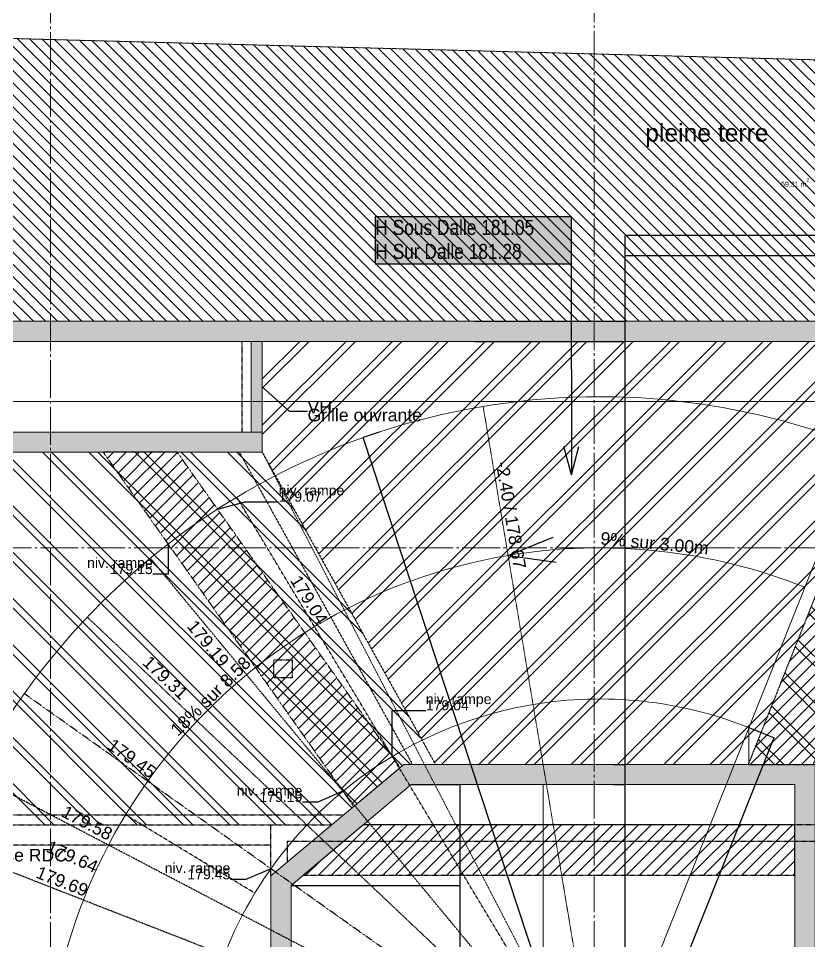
# Model space of a CAD drawing. Header units: centimetres. Extents: x 16433 to 114398, y -50094 to -12305.
# Drawn here: x 56495 to 57280, y -14560 to -13644 of the extents above; entities that cross this region are included whole.
import ezdxf

# ---------------------------------------------------------------- set-up
doc = ezdxf.new("R2010")
doc.units = ezdxf.units.CM
doc.header["$LTSCALE"] = 0.5
for name, pattern in [('Mixte 15', [0.93, 0.75, -0.065, 0.05, -0.065]), ('Mixte 8_2 tirets', [0.695, 0.4, -0.065, 0.05, -0.065, 0.05, -0.065]), ('Pointillé 1', [0.09, 0.05, -0.04]), ('Pointillé 1_5', [0.125, 0.075, -0.05]), ('Pointillé 3', [0.25, 0.15, -0.1])]:
    doc.linetypes.add(name, pattern=pattern)
doc.layers.get('0').update_dxf_attribs({"linetype": 'CONTINUOUS'})
doc.layers.get('DEFPOINTS').update_dxf_attribs({"linetype": 'CONTINUOUS'})
for name, color, linetype in [('1  Fenetres', 7, 'CONTINUOUS'), ('1  Hachures', 7, 'CONTINUOUS'), ('1  Hachures_coupées', 7, 'CONTINUOUS'), ('1  MURS', 7, 'CONTINUOUS'), ('6 COMPL 2D', 7, 'CONTINUOUS'), ('6 Compl 2D 2 Détails', 7, 'CONTINUOUS'), ('6 Traits de Coupes', 7, 'CONTINUOUS'), ('7 ABORDS', 7, 'CONTINUOUS'), ('8  TEXTES', 7, 'CONTINUOUS'), ('8 Text 2 Détails', 7, 'CONTINUOUS'), ('9  COTATIONS', 7, 'CONTINUOUS')]:
    doc.layers.add(name, color=color, linetype=linetype)
doc.styles.get("Standard").update_dxf_attribs({"font": 'arial.ttf'})
doc.styles.add('STYLE_GENERE_1', font='')
doc.styles.add('STYLE_GENERE_2', font='')
doc.styles.add('STYLE_GENERE_3', font='')
doc.styles.get('STYLE_GENERE_1').set_extended_font_data('Arial Occidental')
doc.styles.get('STYLE_GENERE_2').set_extended_font_data('Univers LT 57 Condensed')
doc.styles.get('STYLE_GENERE_3').set_extended_font_data('Arial Occidental')
doc.dimstyles.new('STYLE_GENERE__4', dxfattribs={"dimtxt": 0.1, "dimasz": 0.095, "dimexe": 0.18, "dimexo": 0, "dimgap": 0.09, "dimtad": 1, "dimdec": 0, "dimlfac": 100, "dimzin": 0, "dimdsep": 46, "dimtxsty": 'STYLE_GENERE_3', "dimblk": 'ARROWHEAD_7', "dimblk1": 'ARROWHEAD_7', "dimblk2": 'ARROWHEAD_7', "dimcen": 0.09, "dimclrd": 7, "dimclre": 7, "dimclrt": 256, "dimadec": 1, "dimazin": 0, "dimtfac": 1, "dimtdec": 4, "dimtmove": 0, "dimatfit": 3, "dimfxl": 1, "dimtolj": 1, "dimtzin": 0, "dimarcsym": 0})
doc.dimstyles.new('STYLE_GENERE__5', dxfattribs={"dimtxt": 0.1, "dimasz": 0.095, "dimexe": 0.18, "dimexo": 0, "dimgap": 0.09, "dimtad": 1, "dimdec": 0, "dimlfac": 100, "dimzin": 0, "dimdsep": 46, "dimtxsty": 'STYLE_GENERE_3', "dimblk": 'ARROWHEAD_7', "dimblk1": 'ARROWHEAD_7', "dimblk2": 'ARROWHEAD_7', "dimcen": 0.09, "dimclrd": 7, "dimclre": 7, "dimclrt": 256, "dimadec": 1, "dimazin": 0, "dimtfac": 1, "dimtdec": 4, "dimtmove": 2, "dimatfit": 3, "dimfxl": 1, "dimtolj": 1, "dimtzin": 0, "dimarcsym": 0})
doc.dimstyles.new('STYLE_GENERE__7', dxfattribs={"dimtxt": 0.18, "dimasz": 0.1368, "dimexe": 0.18, "dimexo": 0.0625, "dimgap": 0.09, "dimtad": 0, "dimtih": 1, "dimtoh": 1, "dimdec": 4, "dimzin": 0, "dimdsep": 46, "dimtxsty": 'Standard', "dimcen": 0.09, "dimadec": 0, "dimazin": 0, "dimtfac": 1, "dimtdec": 4, "dimtmove": 0, "dimatfit": 3, "dimldrblk": 'ARROWHEAD_5', "dimfxl": 1, "dimtolj": 1, "dimtzin": 0, "dimarcsym": 0})
pattern_1 = [(45, (56251.751, -16104.815), (-6.36396, 6.36396), [])]

# ---------------------------------------------------------------- blocks, each defined once
blk = doc.blocks.new('Hachure_38_2', base_point=(0, 0))
at = {"layer": '1  Hachures', "linetype": 'Continuous', "lineweight": 0, "true_color": 0x969696}
h = blk.add_hatch(dxfattribs=at)
h.set_pattern_fill('BRIQUE_CIMENT_0002', color=252, style=0, pattern_type=2)
h.set_pattern_definition([(135, (0, 0), (0.06010408, 0.06010408), [])])
h.paths.add_polyline_path([(2.3254, 22.2051), (2.3114, 21.6051), (11.8119, 21.6051), (11.8119, 22.0051), (11.8119, 22.4551), (22.2119, 22.4551), (22.2119, 19.3451), (23.0319, 19.3451), (23.0319, 17.2551), (25.1702, 17.255), (25.1642, 17.3917), (25.1641, 17.395), (25.271, 17.3997), (25.0014, 22.6031), (25.2127, 22.6141), (25.1598, 23.8063), (2.3766, 24.4112)], flags=0)
at = {"layer": '1  Hachures', "color": 53, "linetype": 'Continuous', "lineweight": 0, "true_color": 0xd1d168}
for p, q in [((25.1598, 23.8063), (2.3766, 24.4112)), ((2.3114, 21.6051), (11.8119, 21.6051))]:
    blk.add_line(p, q, dxfattribs=at)
at = {"layer": '1  Hachures', "color": 18, "linetype": 'Continuous', "lineweight": 0, "insert": (10.0018, 22.9304), "char_height": 0.05, "attachment_point": 7, "style": 'STYLE_GENERE_1'}
blk.add_mtext('{59,31 m\\A1{\\H0.7x;\\S2^  ;}}', dxfattribs=at)
blk = doc.blocks.new('Mur_335_2', base_point=(5.14, 16.0052))
at = {"layer": '1  Hachures_coupées', "linetype": 'Continuous', "lineweight": 0, "true_color": 0x8080c0}
blk.add_hatch(color=163, dxfattribs=at).paths.add_polyline_path([(5.14, 16.0052), (6.3327, 17.0051), (6.26, 17.2051), (4.94, 16.0985)], flags=0)
at = {"layer": '1  MURS', "color": 5, "linetype": 'Continuous', "lineweight": 0}
for p, q in [((6.26, 17.2051), (4.94, 16.0985)), ((5.14, 16.0052), (6.3327, 17.0051))]:
    blk.add_line(p, q, dxfattribs=at)
blk = doc.blocks.new('Mur_76_2', base_point=(10.34, 17.0051))
at = {"layer": '1  Hachures_coupées', "linetype": 'Continuous', "lineweight": 0, "true_color": 0x8080c0}
blk.add_hatch(color=163, dxfattribs=at).paths.add_polyline_path([(10.34, 17.2051), (6.26, 17.2051), (6.3327, 17.0051), (10.14, 17.0051)], flags=0)
at = {"layer": '1  MURS', "color": 5, "linetype": 'Continuous', "lineweight": 0}
for p, q in [((10.34, 17.2051), (6.26, 17.2051)), ((6.3327, 17.0051), (10.14, 17.0051))]:
    blk.add_line(p, q, dxfattribs=at)
blk = doc.blocks.new('Mur_61_2', base_point=(5.14, 12.0051))
at = {"layer": '1  Hachures_coupées', "linetype": 'Continuous', "lineweight": 0, "true_color": 0x8080c0}
blk.add_hatch(color=163, dxfattribs=at).paths.add_polyline_path([(5.14, 12.0051), (5.14, 16.0052), (4.94, 16.0985), (4.94, 12.0051)], flags=0)
at = {"layer": '1  MURS', "color": 5, "linetype": 'Continuous', "lineweight": 0}
for p, q in [((4.94, 16.0985), (4.94, 12.0051)), ((5.14, 12.0051), (5.14, 16.0052)), ((4.94, 12.0051), (5.14, 12.0051))]:
    blk.add_line(p, q, dxfattribs=at)
blk = doc.blocks.new('Mur_58_2', base_point=(10.34, 12.0052))
at = {"layer": '1  Hachures_coupées', "linetype": 'Continuous', "lineweight": 0, "true_color": 0x8080c0}
blk.add_hatch(color=163, dxfattribs=at).paths.add_polyline_path([(10.34, 12.0052), (10.34, 17.2051), (10.14, 17.0051), (10.14, 12.0052)], flags=0)
at = {"layer": '1  MURS', "color": 5, "linetype": 'Continuous', "lineweight": 0}
for p, q in [((10.34, 12.0052), (10.34, 17.2051)), ((10.14, 17.0051), (10.14, 12.0052)), ((10.14, 12.0052), (10.34, 12.0052))]:
    blk.add_line(p, q, dxfattribs=at)
blk = doc.blocks.new('Mur_2203_2', base_point=(2.1067, 21.4051))
at = {"layer": '1  Hachures_coupées', "linetype": 'Continuous', "lineweight": 0, "true_color": 0x8080c0}
blk.add_hatch(color=163, dxfattribs=at).paths.add_polyline_path([(2.1067, 21.4051), (12.0119, 21.4051), (11.8119, 21.6051), (2.3114, 21.6051)], flags=0)
at = {"layer": '1  MURS', "color": 5, "linetype": 'Continuous', "lineweight": 0}
for p, q in [((11.8119, 21.6051), (2.3114, 21.6051)), ((2.1067, 21.4051), (12.0119, 21.4051))]:
    blk.add_line(p, q, dxfattribs=at)
blk = doc.blocks.new('Mur_2204_2', base_point=(0.9809, 20.3051))
at = {"layer": '1  Hachures_coupées', "linetype": 'Continuous', "lineweight": 0, "true_color": 0x8080c0}
blk.add_hatch(color=163, dxfattribs=at).paths.add_polyline_path([(1.181, 20.3051), (4.8545, 20.3051), (4.8545, 20.5051), (1.1856, 20.5051)], flags=0)
at = {"layer": '1  MURS', "color": 5, "linetype": 'Continuous', "lineweight": 0}
for p, q in [((4.8545, 20.5051), (1.1856, 20.5051)), ((4.8545, 20.3051), (4.8545, 20.5051)), ((1.181, 20.3051), (4.8545, 20.3051))]:
    blk.add_line(p, q, dxfattribs=at)
blk = doc.blocks.new('Baie Fenêtre libre_4')
at = {"layer": '1  Hachures', "linetype": 'Continuous', "lineweight": 0}
blk.add_hatch(color=255, dxfattribs=at).paths.add_polyline_path([(0.45, 0), (0.45, -0.11), (-0.45, -0.11), (-0.45, 0)], flags=0)
at = {"layer": '1  Fenetres', "color": 212, "linetype": 'Continuous', "lineweight": 0, "true_color": 0xcb00cc}
for p, q in [((-0.45, 0), (-0.45, -0.11)), ((0.45, 0), (0.45, -0.11))]:
    blk.add_line(p, q, dxfattribs=at)
at = {"layer": '1  Fenetres', "color": 30, "linetype": 'Continuous', "lineweight": 0, "true_color": 0xff9224}
for p, q in [((-0.45, 0), (0.45, 0)), ((-0.45, -0.11), (0.45, -0.11))]:
    blk.add_line(p, q, dxfattribs=at)
blk = doc.blocks.new('Mur_2206_2', base_point=(4.8545, 20.5051))
at = {"layer": '1  MURS', "color": 212, "linetype": 'Continuous', "lineweight": 0, "true_color": 0xcb00cc}
for p, q in [((4.8545, 21.4051), (4.7445, 21.4051)), ((4.7445, 20.5051), (4.8545, 20.5051))]:
    blk.add_line(p, q, dxfattribs=at)
at = {"layer": '1  Fenetres', "color": 18, "linetype": 'Continuous', "lineweight": 0, "xscale": -1, "rotation": 270}
blk.add_blockref('Baie Fenêtre libre_4', (4.8545, 20.9551), dxfattribs=at)
blk = doc.blocks.new('Ligne_628_2', base_point=(7.9182, 22.1729))
at = {"layer": '6 COMPL 2D', "linetype": 'Continuous'}
for p, q in [((7.9182, 22.1729), (7.9223, 20.081)), ((7.9223, 20.081), (7.8468, 20.3608)), ((7.9223, 20.081), (7.9968, 20.3611))]:
    blk.add_line(p, q, dxfattribs=at)
blk = doc.blocks.new('Arc_95_2', base_point=(8.2015, 13.8552))
at = {"layer": '6 Compl 2D 2 Détails', "linetype": 'Continuous'}
for q in [(7.741, 19.4612), (7.7718, 19.2131)]:
    blk.add_line((7.2935, 19.2797), q, dxfattribs=at)
at = {"layer": '6 Compl 2D 2 Détails', "color": 194, "linetype": 'Continuous', "lineweight": 0, "true_color": 0x50009f}
blk.add_arc((8.2015, 13.8552), 5.5, 68.27653, 99.50283, dxfattribs=at)
blk = doc.blocks.new('Arc_96_2', base_point=(8.2015, 13.8552))
at = {"layer": '6 Compl 2D 2 Détails', "linetype": 'Continuous'}
for q in [(2.6113, 14.4792), (2.8607, 14.4618)]:
    blk.add_line((2.7035, 14.0052), q, dxfattribs=at)
at = {"layer": '6 Compl 2D 2 Détails', "color": 194, "linetype": 'Continuous', "lineweight": 0, "true_color": 0x50009f}
blk.add_arc((8.2015, 13.8552), 5.5, 99.50283, 178.43733, dxfattribs=at)
blk = doc.blocks.new('ARROWHEAD_7')
at = {"color": 0, "linetype": 'Continuous', "lineweight": 0}
for p, q in [((0, 0), (-1, 0)), ((-0.25, 0), (0.25, 0)), ((0, -0.25), (0, 0.25))]:
    blk.add_line(p, q, dxfattribs=at)
blk.add_circle((0, 0), 0.25, dxfattribs=at)
blk = doc.blocks.new('*D687')
at = {"layer": '9  COTATIONS', "color": 7, "linetype": 'Continuous', "lineweight": -2, "transparency": 16777216}
for p, q in [((57219.95, -14347.71), (57245.06, -14357.71)), ((57244.85, -14357.73), (57096.87, -14729.15)), ((57071.9, -14719.3), (57097.01, -14729.3))]:
    blk.add_line(p, q, dxfattribs=at)
at = {"layer": 'DEFPOINTS', "color": 0, "linetype": 'Continuous', "transparency": 16777216}
for p in [(57219.95, -14347.71), (57071.9, -14719.3), (57096.84, -14729.23)]:
    blk.add_point(p, dxfattribs=at)
at = {"layer": '9  COTATIONS', "color": 7, "linetype": 'Continuous', "lineweight": -2, "transparency": 16777216, "xscale": 0.095, "yscale": 0.095, "zscale": 0.095}
for p, rotation in [((57244.89, -14357.64), 68.27652571938735), ((57096.84, -14729.23), 248.2765257193873)]:
    blk.add_blockref('ARROWHEAD_7', p, dxfattribs=dict(at, rotation=rotation))
at = {"layer": '9  COTATIONS', "color": 194, "linetype": 'Continuous', "true_color": 0x50009f, "transparency": 16777216, "insert": (57170.73, -14543.39), "char_height": 0.1, "attachment_point": 5, "rotation": 68.27653, "style": 'STYLE_GENERE_3'}
blk.add_mtext('\\A1;40000', dxfattribs=at)
blk = doc.blocks.new('*D688')
at = {"layer": '9  COTATIONS', "color": 7, "linetype": 'Continuous', "lineweight": -2, "transparency": 16777216}
for p, q in [((56853.18, -14054.34), (56837.22, -14059.6)), ((57056.08, -14724.4), (56837.42, -14059.63)), ((57071.9, -14719.3), (57055.94, -14724.55))]:
    blk.add_line(p, q, dxfattribs=at)
at = {"layer": 'DEFPOINTS', "color": 0, "linetype": 'Continuous', "transparency": 16777216}
for p in [(56853.18, -14054.34), (56837.39, -14059.54), (57071.9, -14719.3)]:
    blk.add_point(p, dxfattribs=at)
at = {"layer": '9  COTATIONS', "color": 7, "linetype": 'Continuous', "lineweight": -2, "transparency": 16777216, "xscale": 0.095, "yscale": 0.095, "zscale": 0.095}
for p, rotation in [((56837.39, -14059.54), 108.207055415), ((57056.11, -14724.49), 288.207055415)]:
    blk.add_blockref('ARROWHEAD_7', p, dxfattribs=dict(at, rotation=rotation))
at = {"layer": '9  COTATIONS', "color": 194, "linetype": 'Continuous', "true_color": 0x50009f, "transparency": 16777216, "insert": (56946.88, -14391.97), "char_height": 0.1, "attachment_point": 5, "rotation": 288.20706, "style": 'STYLE_GENERE_3'}
blk.add_mtext('\\A1;70000', dxfattribs=at)
blk = doc.blocks.new('*D718')
at = {"layer": '9  COTATIONS', "color": 7, "linetype": 'Continuous', "lineweight": -2, "transparency": 16777216}
for p, q in [((57085.39, -14404.31), (57097.55, -14404.31)), ((57097.37, -14904.21), (57097.37, -14404.4)), ((57265.75, -14904.31), (57097.19, -14904.31))]:
    blk.add_line(p, q, dxfattribs=at)
at = {"layer": 'DEFPOINTS', "color": 0, "linetype": 'Continuous', "transparency": 16777216}
for p in [(57085.39, -14404.31), (57097.37, -14404.31), (57265.75, -14904.31)]:
    blk.add_point(p, dxfattribs=at)
at = {"layer": '9  COTATIONS', "color": 7, "linetype": 'Continuous', "lineweight": -2, "transparency": 16777216, "xscale": 0.095, "yscale": 0.095, "zscale": 0.095}
for p, rotation in [((57097.37, -14404.31), 90), ((57097.37, -14904.31), 270)]:
    blk.add_blockref('ARROWHEAD_7', p, dxfattribs=dict(at, rotation=rotation))
at = {"layer": '9  COTATIONS', "color": 194, "linetype": 'Continuous', "true_color": 0x50009f, "transparency": 16777216, "insert": (57097.23, -14654.31), "char_height": 0.1, "attachment_point": 5, "rotation": 90, "style": 'STYLE_GENERE_3'}
blk.add_mtext('\\A1;50000', dxfattribs=at)
blk = doc.blocks.new('*D719')
at = {"layer": '9  COTATIONS', "color": 7, "linetype": 'Continuous', "lineweight": -2, "transparency": 16777216}
for p, q in [((57085.39, -14384.31), (57097.55, -14384.31)), ((57097.37, -14404.21), (57097.37, -14384.4)), ((57085.39, -14404.31), (57097.55, -14404.31))]:
    blk.add_line(p, q, dxfattribs=at)
at = {"layer": 'DEFPOINTS', "color": 0, "linetype": 'Continuous', "transparency": 16777216}
for p in [(57085.39, -14384.31), (57097.37, -14384.31), (57085.39, -14404.31)]:
    blk.add_point(p, dxfattribs=at)
at = {"layer": '9  COTATIONS', "color": 7, "linetype": 'Continuous', "lineweight": -2, "transparency": 16777216, "xscale": 0.095, "yscale": 0.095, "zscale": 0.095}
for p, rotation in [((57097.37, -14384.31), 90), ((57097.37, -14404.31), 270)]:
    blk.add_blockref('ARROWHEAD_7', p, dxfattribs=dict(at, rotation=rotation))
at = {"layer": '9  COTATIONS', "color": 194, "linetype": 'Continuous', "true_color": 0x50009f, "transparency": 16777216, "insert": (57097.23, -14394.31), "char_height": 0.1, "attachment_point": 5, "rotation": 90, "style": 'STYLE_GENERE_3'}
blk.add_mtext('\\A1;2000', dxfattribs=at)
blk = doc.blocks.new('*D720')
at = {"layer": '9  COTATIONS', "color": 7, "linetype": 'Continuous', "lineweight": -2, "transparency": 16777216}
for p, q in [((56947.68, -13964.3), (57097.55, -13964.3)), ((57097.37, -14384.21), (57097.37, -13964.4)), ((57085.39, -14384.31), (57097.55, -14384.31))]:
    blk.add_line(p, q, dxfattribs=at)
at = {"layer": 'DEFPOINTS', "color": 0, "linetype": 'Continuous', "transparency": 16777216}
for p in [(56947.68, -13964.3), (57097.37, -13964.3), (57085.39, -14384.31)]:
    blk.add_point(p, dxfattribs=at)
at = {"layer": '9  COTATIONS', "color": 7, "linetype": 'Continuous', "lineweight": -2, "transparency": 16777216, "xscale": 0.095, "yscale": 0.095, "zscale": 0.095}
for p, rotation in [((57097.37, -13964.3), 90), ((57097.37, -14384.31), 270)]:
    blk.add_blockref('ARROWHEAD_7', p, dxfattribs=dict(at, rotation=rotation))
at = {"layer": '9  COTATIONS', "color": 194, "linetype": 'Continuous', "true_color": 0x50009f, "transparency": 16777216, "insert": (57097.23, -14174.31), "char_height": 0.1, "attachment_point": 5, "rotation": 90, "style": 'STYLE_GENERE_3'}
blk.add_mtext('\\A1;42001', dxfattribs=at)
blk = doc.blocks.new('*D721')
at = {"layer": '9  COTATIONS', "color": 7, "linetype": 'Continuous', "lineweight": -2, "transparency": 16777216}
for p, q in [((56947.68, -13944.3), (57097.55, -13944.3)), ((57097.37, -13964.21), (57097.37, -13944.4)), ((56947.68, -13964.3), (57097.55, -13964.3))]:
    blk.add_line(p, q, dxfattribs=at)
at = {"layer": 'DEFPOINTS', "color": 0, "linetype": 'Continuous', "transparency": 16777216}
for p in [(56947.68, -13944.3), (57097.37, -13944.3), (56947.68, -13964.3)]:
    blk.add_point(p, dxfattribs=at)
at = {"layer": '9  COTATIONS', "color": 7, "linetype": 'Continuous', "lineweight": -2, "transparency": 16777216, "xscale": 0.095, "yscale": 0.095, "zscale": 0.095}
for p, rotation in [((57097.37, -13944.3), 90), ((57097.37, -13964.3), 270)]:
    blk.add_blockref('ARROWHEAD_7', p, dxfattribs=dict(at, rotation=rotation))
at = {"layer": '9  COTATIONS', "color": 194, "linetype": 'Continuous', "true_color": 0x50009f, "transparency": 16777216, "insert": (57097.23, -13954.3), "char_height": 0.1, "attachment_point": 5, "rotation": 90, "style": 'STYLE_GENERE_3'}
blk.add_mtext('\\A1;2000', dxfattribs=at)
blk = doc.blocks.new('*D722')
at = {"layer": '9  COTATIONS', "color": 7, "linetype": 'Continuous', "lineweight": -2, "transparency": 16777216}
for p, q in [((57952.94, -13879.31), (57097.19, -13879.31)), ((57097.37, -13944.21), (57097.37, -13879.4)), ((56947.68, -13944.3), (57097.55, -13944.3))]:
    blk.add_line(p, q, dxfattribs=at)
at = {"layer": 'DEFPOINTS', "color": 0, "linetype": 'Continuous', "transparency": 16777216}
for p in [(57097.37, -13879.31), (57952.94, -13879.31), (56947.68, -13944.3)]:
    blk.add_point(p, dxfattribs=at)
at = {"layer": '9  COTATIONS', "color": 7, "linetype": 'Continuous', "lineweight": -2, "transparency": 16777216, "xscale": 0.095, "yscale": 0.095, "zscale": 0.095}
for p, rotation in [((57097.37, -13879.31), 90), ((57097.37, -13944.3), 270)]:
    blk.add_blockref('ARROWHEAD_7', p, dxfattribs=dict(at, rotation=rotation))
at = {"layer": '9  COTATIONS', "color": 194, "linetype": 'Continuous', "true_color": 0x50009f, "transparency": 16777216, "insert": (57097.23, -13911.8), "char_height": 0.1, "attachment_point": 5, "rotation": 90, "style": 'STYLE_GENERE_3'}
blk.add_mtext('\\A1;6499', dxfattribs=at)
blk = doc.blocks.new('*D723')
at = {"layer": '9  COTATIONS', "color": 7, "linetype": 'Continuous', "lineweight": -2, "transparency": 16777216}
for p, q in [((57952.94, -13859.31), (57097.19, -13859.31)), ((57097.37, -13879.21), (57097.37, -13859.4)), ((57952.94, -13879.31), (57097.19, -13879.31))]:
    blk.add_line(p, q, dxfattribs=at)
at = {"layer": 'DEFPOINTS', "color": 0, "linetype": 'Continuous', "transparency": 16777216}
for p in [(57097.37, -13859.31), (57952.94, -13859.31), (57952.94, -13879.31)]:
    blk.add_point(p, dxfattribs=at)
at = {"layer": '9  COTATIONS', "color": 7, "linetype": 'Continuous', "lineweight": -2, "transparency": 16777216, "xscale": 0.095, "yscale": 0.095, "zscale": 0.095}
for p, rotation in [((57097.37, -13859.31), 90), ((57097.37, -13879.31), 270)]:
    blk.add_blockref('ARROWHEAD_7', p, dxfattribs=dict(at, rotation=rotation))
at = {"layer": '9  COTATIONS', "color": 194, "linetype": 'Continuous', "true_color": 0x50009f, "transparency": 16777216, "insert": (57097.23, -13869.31), "char_height": 0.1, "attachment_point": 5, "rotation": 90, "style": 'STYLE_GENERE_3'}
blk.add_mtext('\\A1;2000', dxfattribs=at)
blk = doc.blocks.new('*D724')
at = {"layer": '9  COTATIONS', "color": 7, "linetype": 'Continuous', "lineweight": -2, "transparency": 16777216}
for p, q in [((56765.75, -14504.3), (56933.65, -14504.3)), ((56933.47, -14904.21), (56933.47, -14504.39)), ((56765.75, -14904.31), (56933.65, -14904.31))]:
    blk.add_line(p, q, dxfattribs=at)
at = {"layer": 'DEFPOINTS', "color": 0, "linetype": 'Continuous', "transparency": 16777216}
for p in [(56765.75, -14504.3), (56933.47, -14504.3), (56765.75, -14904.31)]:
    blk.add_point(p, dxfattribs=at)
at = {"layer": '9  COTATIONS', "color": 7, "linetype": 'Continuous', "lineweight": -2, "transparency": 16777216, "xscale": 0.095, "yscale": 0.095, "zscale": 0.095}
for p, rotation in [((56933.47, -14504.3), 90), ((56933.47, -14904.31), 270)]:
    blk.add_blockref('ARROWHEAD_7', p, dxfattribs=dict(at, rotation=rotation))
at = {"layer": '9  COTATIONS', "color": 194, "linetype": 'Continuous', "true_color": 0x50009f, "transparency": 16777216, "insert": (56933.33, -14704.3), "char_height": 0.1, "attachment_point": 5, "rotation": 90, "style": 'STYLE_GENERE_3'}
blk.add_mtext('\\A1;40001', dxfattribs=at)
blk = doc.blocks.new('*D725')
at = {"layer": '9  COTATIONS', "color": 7, "linetype": 'Continuous', "lineweight": -2, "transparency": 16777216}
for p, q in [((56885.02, -14404.31), (56933.65, -14404.31)), ((56933.47, -14504.2), (56933.47, -14404.4)), ((56765.75, -14504.3), (56933.65, -14504.3))]:
    blk.add_line(p, q, dxfattribs=at)
at = {"layer": 'DEFPOINTS', "color": 0, "linetype": 'Continuous', "transparency": 16777216}
for p in [(56885.02, -14404.31), (56933.47, -14404.31), (56765.75, -14504.3)]:
    blk.add_point(p, dxfattribs=at)
at = {"layer": '9  COTATIONS', "color": 7, "linetype": 'Continuous', "lineweight": -2, "transparency": 16777216, "xscale": 0.095, "yscale": 0.095, "zscale": 0.095}
for p, rotation in [((56933.47, -14404.31), 90), ((56933.47, -14504.3), 270)]:
    blk.add_blockref('ARROWHEAD_7', p, dxfattribs=dict(at, rotation=rotation))
at = {"layer": '9  COTATIONS', "color": 194, "linetype": 'Continuous', "true_color": 0x50009f, "transparency": 16777216, "insert": (56933.33, -14454.3), "char_height": 0.1, "attachment_point": 5, "rotation": 90, "style": 'STYLE_GENERE_3'}
blk.add_mtext('\\A1;9999', dxfattribs=at)
blk = doc.blocks.new('Plan de coupe_3_2', base_point=(8.1471, 25.664))
at = {"layer": '6 Traits de Coupes', "color": 142, "linetype": 'Mixte 15', "lineweight": 0, "true_color": 0x009de0}
blk.add_line((8.1471, 25.414), (8.1471, 11.9878), dxfattribs=at)
blk = doc.blocks.new('Plan de coupe_5_2', base_point=(2.7515, 25.6543))
at = {"layer": '6 Traits de Coupes', "color": 142, "linetype": 'Mixte 15', "lineweight": 0, "true_color": 0x009de0}
blk.add_line((2.7515, 25.4043), (2.7515, 11.9759), dxfattribs=at)
blk = doc.blocks.new('Plan de coupe_1_2', base_point=(-0.3864, 19.3552))
at = {"layer": '6 Traits de Coupes', "color": 142, "linetype": 'Mixte 15', "lineweight": 0, "true_color": 0x009de0}
blk.add_line((-0.1364, 19.3552), (26.6387, 19.3552), dxfattribs=at)
blk = doc.blocks.new('ARROWHEAD_5')
at = {"color": 0, "linetype": 'Continuous', "lineweight": 0}
blk.add_line((0, 0), (-1, 0), dxfattribs=at)
blk.add_solid([(-1, 0.2679), (0, 0), (-1, -0.2679), (-1, 0.2679)], dxfattribs=at)

msp = doc.modelspace()

# ---------------------------------------------------------------- hatches: boundary and pattern name
at = {"layer": '1  Hachures', "linetype": 'Continuous', "lineweight": 0, "true_color": 0x828282}
h = msp.add_hatch(dxfattribs=at)
h.set_pattern_fill('ISOLATION_2_0002', color=8, scale=100, style=0, pattern_type=2)
h.set_pattern_definition([(135, (58004.29, -14214.807), (22.981, 22.981), []), (135, (57999.694, -14219.403), (22.981, 22.981), [])])
h.paths.add_polyline_path([(57285.751, -14444.303), (58322.751, -14444.303), (58322.751, -14545.317), (58776.135, -14545.317), (58769.661, -14399.31), (58452.944, -14399.304), (58452.944, -13879.304), (57452.945, -13879.309), (57452.945, -13964.301), (57386.663, -13964.301), (57219.326, -14384.3), (57285.751, -14384.3)], flags=0)
h = msp.add_hatch(dxfattribs=at)
h.set_pattern_fill('ISOLATION_2_0002', color=8, scale=100, style=0, pattern_type=2)
h.set_pattern_definition([(45, (56251.75, -16104.815), (-22.98097, 22.98097), []), (45, (56247.154, -16100.22), (-22.98097, 22.98097), [])])
h.paths.add_polyline_path([(56909.052, -14384.3), (57219.326, -14384.3), (57386.663, -13964.301), (56737.196, -13964.301), (56737.196, -14074.301)], flags=0)
h = msp.add_hatch(dxfattribs=at)
h.set_pattern_fill('ISOLATION_2_0002', color=8, scale=100, style=0, pattern_type=2)
h.set_pattern_definition([(135, (56637.154, -14229.302), (22.981, 22.981), []), (135, (56632.558, -14233.898), (22.981, 22.981), [])])
h.paths.add_polyline_path([(56369.257, -14444.303), (56806.187, -14444.303), (56877.763, -14384.3), (56909.052, -14384.3), (56737.196, -14074.301), (56369.846, -14074.301), (56363.852, -14332.444), (56371.851, -14332.629)], flags=0)
at = {"layer": '1  Hachures_coupées', "linetype": 'Continuous'}
h = msp.add_hatch(dxfattribs=at)
h.set_pattern_fill('BLOC_THERMIQUE_0002', color=256, scale=100, style=0, pattern_type=2)
h.set_pattern_definition(pattern_1)
h.paths.add_polyline_path([(57386.663, -13964.301), (57219.322, -14384.31), (57283.908, -14384.31), (57451.25, -13964.301)])
h = msp.add_hatch(dxfattribs=at)
h.set_pattern_fill('BLOC_THERMIQUE_0002', color=256, scale=100, style=0, pattern_type=2)
h.set_pattern_definition(pattern_1)
h.paths.add_polyline_path([(56874.058, -14387.405), (56652.763, -14074.301), (56579.294, -14074.301), (56827.925, -14426.08)])
h = msp.add_hatch(dxfattribs=at)
h.set_pattern_fill('BLOC_THERMIQUE_0002', color=256, scale=100, style=0, pattern_type=2)
h.set_pattern_definition(pattern_1)
h.paths.add_polyline_path([(56777.68, -14494.3), (57265.751, -14494.3), (57265.751, -14444.303), (56837.318, -14444.303)])
at = {"layer": '8  TEXTES', "linetype": 'Continuous', "lineweight": 0}
msp.add_hatch(color=255, dxfattribs=at).paths.add_polyline_path([(56849.372, -13840.384), (57043.566, -13840.384), (57043.566, -13887.527), (56849.372, -13887.527)], flags=0)

# ---------------------------------------------------------------- linework, layer by layer
at = {"layer": '1  Hachures_coupées', "linetype": 'Pointillé 1', "flags": 128}
for points in [[(57386.663, -13964.301), (57219.322, -14384.31), (57283.908, -14384.31), (57451.25, -13964.301)], [(56874.058, -14387.405), (56652.763, -14074.301), (56579.294, -14074.301), (56827.925, -14426.08)], [(56777.68, -14494.3), (57265.751, -14494.3), (57265.751, -14444.303), (56837.318, -14444.303)]]:
    msp.add_lwpolyline(points, close=True, dxfattribs=at)
at = {"layer": '6 COMPL 2D', "linetype": 'Pointillé 1_5'}
for p, q in [((56717.196, -14054.301), (56717.196, -13964.301)), ((56714.329, -14074.301), (56886.185, -14384.3)), ((56737.196, -14074.301), (56909.052, -14384.3)), ((57071.9, -14719.298), (56711.887, -14118.973)), ((57071.9, -14719.298), (56626.147, -14179.572)), ((57071.9, -14719.298), (56563.562, -14238.057)), ((56748.743, -14298.307), (56748.743, -14280.307)), ((56748.743, -14280.307), (56766.743, -14280.307)), ((56766.743, -14280.307), (56766.743, -14298.307)), ((56766.743, -14298.307), (56748.743, -14298.307)), ((57071.9, -14719.298), (56501.14, -14314.041)), ((57071.9, -14719.298), (56451.679, -14394.758)), ((56367.489, -14434.303), (56818.115, -14434.303)), ((56729.789, -14512.029), (56601.498, -14434.303)), ((56463.747, -14444.303), (56806.187, -14444.303)), ((56745.751, -14494.968), (56745.751, -14444.303)), ((58322.751, -14444.303), (56837.318, -14444.303)), ((56745.751, -14464.302), (56366.792, -14464.302)), ((57071.9, -14719.298), (56419.997, -14464.302)), ((56761.751, -14460.303), (56761.751, -14481.555)), ((56761.751, -14460.303), (57668.751, -14460.303))]:
    msp.add_line(p, q, dxfattribs=at)
at = {"layer": '6 COMPL 2D', "color": 194, "linetype": 'Pointillé 3', "lineweight": 0, "true_color": 0x50009f}
for q in [(56956.332, -14028.904), (56737.196, -14074.301)]:
    msp.add_line((57071.9, -14719.298), q, dxfattribs=at)
at = {"layer": '6 COMPL 2D', "color": 194, "linetype": 'Continuous', "lineweight": 0, "true_color": 0x50009f}
for radius, start, end in [(700, 90, 158.636691), (700, 68.276526, 90), (400, 68.276526, 99.502826), (400, 99.502826, 140.395029), (400, 140.395029, 178.437331)]:
    msp.add_arc((57071.9, -14719.298), radius, start, end, dxfattribs=at)
at = {"layer": '6 Compl 2D 2 Détails', "color": 194, "linetype": 'Continuous', "lineweight": 0, "true_color": 0x50009f}
for p, q in [((57071.9, -14719.298), (57330.989, -14069.012)), ((57219.95, -14347.706), (57219.95, -14384.3))]:
    msp.add_line(p, q, dxfattribs=at)
at = {"layer": '6 Compl 2D 2 Détails', "color": 18, "linetype": 'Continuous', "lineweight": 0}
msp.add_line((57015.751, -14904.3), (57015.751, -14404.3), dxfattribs=at)
at = {"layer": '7 ABORDS', "color": 30, "linetype": 'Mixte 8_2 tirets', "lineweight": 0, "true_color": 0xf5970a, "flags": 128}
msp.add_lwpolyline([(58767.665, -13724.18), (58865.704, -15934.304), (58871.942, -16076.182), (56291.259, -16096.631), (56312.468, -15182.993), (56318.661, -14853.963), (56329.658, -14854.229), (56357.43, -13660.19)], close=True, dxfattribs=at)
at = {"layer": '8  TEXTES', "linetype": 'Continuous', "flags": 128}
msp.add_lwpolyline([(56849.372, -13840.384), (57043.566, -13840.384), (57043.566, -13887.527), (56849.372, -13887.527)], close=True, dxfattribs=at)
at = {"layer": '8 Text 2 Détails', "color": 142, "linetype": 'Continuous', "lineweight": 0, "true_color": 0x009de0}
msp.add_line((56218.218, -14024.064), (57547.425, -14024.064), dxfattribs=at)

# ---------------------------------------------------------------- block references
at = {"layer": '1  Hachures', "color": 252, "linetype": 'Continuous', "lineweight": 0, "true_color": 0x969696, "xscale": 100, "yscale": 100, "zscale": 100}
msp.add_blockref('Hachure_38_2', (56251.751, -16104.815), dxfattribs=at)
at = {"layer": '1  MURS', "color": 5, "lineweight": 0, "xscale": 100, "yscale": 100, "zscale": 100}
for name, p in [('Mur_2203_2', (56462.425, -13964.301)), ('Mur_2204_2', (56349.841, -14074.301)), ('Mur_335_2', (56765.751, -14504.3)), ('Mur_76_2', (57285.751, -14404.31)), ('Mur_58_2', (57285.751, -14904.296)), ('Mur_61_2', (56765.751, -14904.306))]:
    msp.add_blockref(name, p, dxfattribs=at)
at = {"layer": '1  MURS', "color": 212, "lineweight": 0, "true_color": 0xcb00cc, "xscale": 100, "yscale": 100, "zscale": 100}
msp.add_blockref('Mur_2206_2', (56737.196, -14054.301), dxfattribs=at)
at = {"layer": '6 COMPL 2D', "linetype": 'Continuous', "xscale": 100, "yscale": 100, "zscale": 100}
msp.add_blockref('Ligne_628_2', (57043.566, -13887.527), dxfattribs=at)
at = {"layer": '6 Compl 2D 2 Détails', "color": 194, "linetype": 'Continuous', "lineweight": 0, "true_color": 0x50009f, "xscale": 100, "yscale": 100, "zscale": 100}
for name in ['Arc_95_2', 'Arc_96_2']:
    msp.add_blockref(name, (57071.9, -14719.298), dxfattribs=at)
at = {"layer": '6 Traits de Coupes', "color": 142, "lineweight": 0, "true_color": 0x009de0, "xscale": 100, "yscale": 100, "zscale": 100}
for name, p in [('Plan de coupe_5_2', (56526.9, -13539.38)), ('Plan de coupe_3_2', (57066.456, -13538.416)), ('Plan de coupe_1_2', (56213.111, -14169.298))]:
    msp.add_blockref(name, p, dxfattribs=at)

# ---------------------------------------------------------------- texts
at = {"layer": '6 COMPL 2D', "color": 194, "linetype": 'Pointillé 3', "lineweight": 0, "true_color": 0x50009f, "insert": (56968.768, -14084.818), "char_height": 12.5, "attachment_point": 7, "rotation": 279.502826}
msp.add_mtext('{-2.40 / 178.67}', dxfattribs=at)
at = {"layer": '8  TEXTES', "linetype": 'Continuous', "attachment_point": 7}
for s, insert, char_height in [('{pleine terre}', (57117.171, -13771.347), 17.5), ('{Emprise RDC}', (56436.571, -14484.304), 12.5)]:
    msp.add_mtext(s, dxfattribs=dict(at, insert=insert, char_height=char_height))
at = {"layer": '8  TEXTES', "linetype": 'Continuous', "insert": (56849.372, -13863.221), "char_height": 15, "attachment_point": 4, "line_spacing_factor": 0.952656, "style": 'STYLE_GENERE_2'}
msp.add_mtext('{H Sous Dalle 181.05\\PH Sur Dalle 181.28}', dxfattribs=at)
at = {"layer": '8  TEXTES', "linetype": 'Continuous', "line_spacing_factor": 0.37365, "style": 'STYLE_GENERE_1'}
for s, insert, char_height, width, attachment_point in [('{VH\\PGrille ouvrante}', (56782.082, -14033.634), 12.5, 111.20035, 4), ('{niv. rampe\\P179.07}', (56753.374, -14123.567), 10, 63.90859, 7), ('{niv. rampe\\P179.15}', (56628.533, -14195.48), 10, 63.90864, 9), ('{niv. rampe\\P179.04}', (56899.409, -14330.721), 10, 63.90859, 7), ('{niv. rampe\\P179.19}', (56776.943, -14421.611), 10, 63.90865, 9), ('{niv. rampe\\P179.45}', (56705.511, -14498.45), 10, 63.90881, 9)]:
    msp.add_mtext(s, dxfattribs=dict(at, insert=insert, char_height=char_height, width=width, attachment_point=attachment_point))
at = {"layer": '8  TEXTES', "linetype": 'Continuous', "char_height": 12.5, "attachment_point": 7}
for s, insert, rotation in [('{9% sur 3.00m}', (57072.208, -14166.004), 354.64689), ('{18% sur 8.58}', (56653.666, -14357.055), 44.506162)]:
    msp.add_mtext(s, dxfattribs=dict(at, insert=insert, rotation=rotation))
at = {"layer": '8  TEXTES', "color": 18, "linetype": 'Continuous', "lineweight": 0, "char_height": 12.5, "attachment_point": 7}
for s, insert, rotation in [('{179.04}', (56764.134, -14201.653), 301.898963), ('{179.19}', (56661.587, -14247.574), 309.552833), ('{179.31}', (56617.271, -14284.346), 316.568436), ('{179.45}', (56582.377, -14368.001), 324.624), ('{179.58}', (56536.792, -14435.56), 332.37851), ('{179.64}', (56521.74, -14470.742), 335.974965), ('{179.69}', (56511.452, -14496.522), 338.636691)]:
    msp.add_mtext(s, dxfattribs=dict(at, insert=insert, rotation=rotation))

# ---------------------------------------------------------------- dimensions: what is measured, and where the dimension line sits
at = {"layer": '9  COTATIONS', "linetype": 'Continuous'}
for base, p1, p2, angle, dimstyle, picture, middle in [((57097.371, -13859.307), (57952.944, -13879.307), (57952.944, -13859.307), 90, 'STYLE_GENERE__4', '*D723', (57097.231, -13869.307)), ((57097.371, -13879.307), (56947.685, -13944.301), (57952.944, -13879.307), 90, 'STYLE_GENERE__4', '*D722', (57097.231, -13911.804)), ((57097.371, -13944.301), (56947.685, -13964.301), (56947.685, -13944.301), 90, 'STYLE_GENERE__4', '*D721', (57097.231, -13954.301)), ((57097.371, -13964.301), (57085.388, -14384.31), (56947.685, -13964.301), 90, 'STYLE_GENERE__4', '*D720', (57097.231, -14174.305)), ((56837.392, -14059.539), (57071.9, -14719.298), (56853.183, -14054.345), 108.207055, 'STYLE_GENERE__5', '*D688', (56946.883, -14391.972)), ((57096.839, -14729.235), (57219.95, -14347.706), (57071.9, -14719.298), 248.276526, 'STYLE_GENERE__4', '*D687', (57170.734, -14543.387)), ((57097.371, -14384.31), (57085.388, -14404.31), (57085.388, -14384.31), 90, 'STYLE_GENERE__4', '*D719', (57097.231, -14394.31)), ((56933.474, -14404.31), (56765.751, -14504.3), (56885.025, -14404.31), 90, 'STYLE_GENERE__4', '*D725', (56933.334, -14454.305)), ((57097.371, -14404.31), (57265.751, -14904.306), (57085.388, -14404.31), 90, 'STYLE_GENERE__4', '*D718', (57097.231, -14654.308)), ((56933.474, -14504.3), (56765.751, -14904.306), (56765.751, -14504.3), 90, 'STYLE_GENERE__4', '*D724', (56933.334, -14704.303))]:
    dim = msp.add_linear_dim(base=base, p1=p1, p2=p2, angle=angle, dimstyle=dimstyle, dxfattribs=at)
    dim.commit()
    dim.dimension.update_dxf_attribs({"geometry": picture, "text_midpoint": middle})

# ---------------------------------------------------------------- leaders
at = {"layer": '8  TEXTES', "linetype": 'Continuous', "annotation_type": 0, "has_hookline": 1}
for points, hookline_direction, text_width in [([(56737.196, -14009.301), (56763.919, -14033.634), (56781.992, -14033.634)], 0, 77.976), ([(56692.747, -14130.874), (56720.143, -14123.567), (56753.284, -14123.567)], 0, 47.619), ([(56643.753, -14165.502), (56643.753, -14195.48), (56628.623, -14195.48)], 1, 45.714), ([(56866.178, -14376.255), (56866.178, -14330.721), (56899.319, -14330.721)], 0, 48.095), ([(56817.184, -14410.883), (56792.163, -14421.611), (56777.033, -14421.611)], 1, 45.238), ([(56745.751, -14487.722), (56720.731, -14498.45), (56705.601, -14498.45)], 1, 47.619)]:
    msp.add_leader(points, dimstyle='STYLE_GENERE__7', dxfattribs=dict(at, hookline_direction=hookline_direction, text_width=text_width))

doc.saveas('drawing.dxf')
